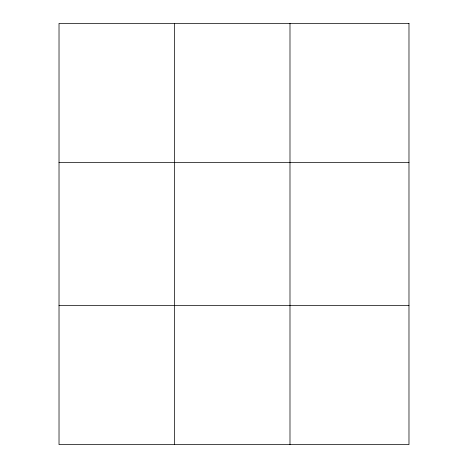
<?xml version="1.0" encoding="UTF-8"?>
<svg xmlns="http://www.w3.org/2000/svg" width="468" height="468" viewBox="0 0 468 468"><rect width="100%" height="100%" fill="white"/><g stroke="black" fill="none" stroke-linecap="round" stroke-linejoin="round"><path stroke-width="0.7" d="M174.505 23.4L174.505 444.6M289.99 23.4L289.99 444.6M59.021 162.396L408.979 162.396M59.021 305.604L408.979 305.604M408.979 23.4L408.979 444.6L59.021 444.6L59.021 23.4L408.979 23.4"/></g></svg>
